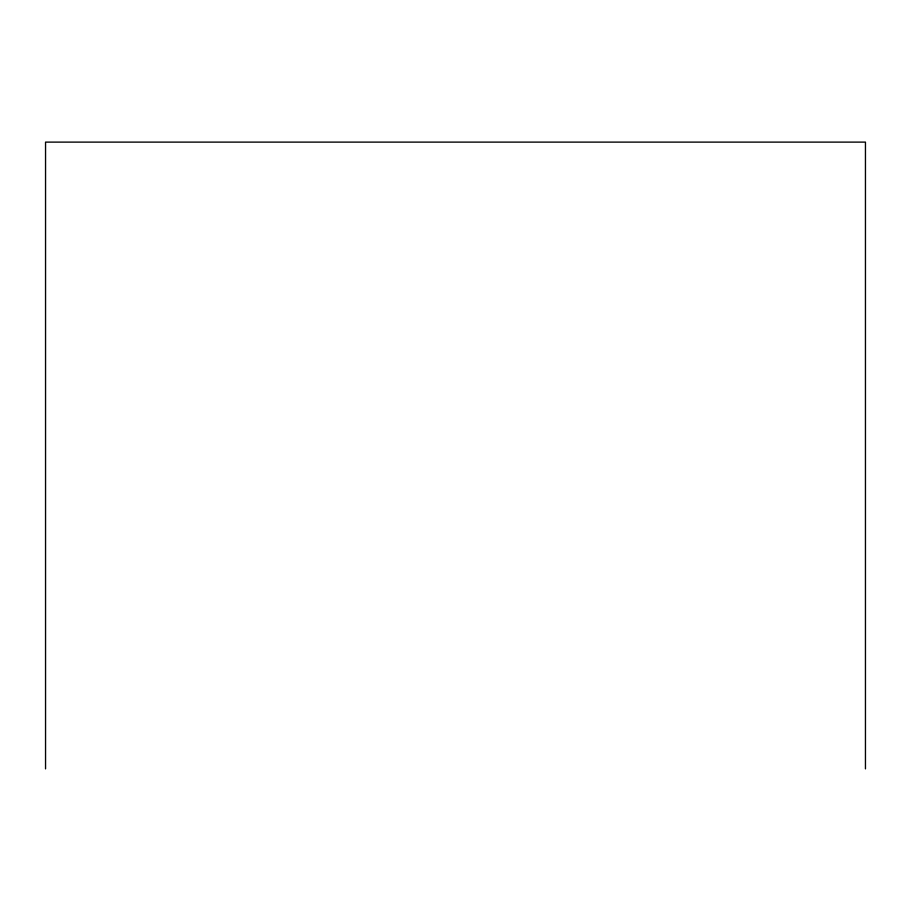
<?xml version="1.0" encoding="UTF-8"?>
<svg xmlns="http://www.w3.org/2000/svg" width="911" height="911" viewBox="0 0 911 911"><rect width="100%" height="100%" fill="white"/><g stroke="black" fill="none" stroke-linecap="round" stroke-linejoin="round"><path stroke-width="1.37" d="M865.45 768.884L865.45 142.116L45.55 142.116L45.55 768.884"/></g></svg>
